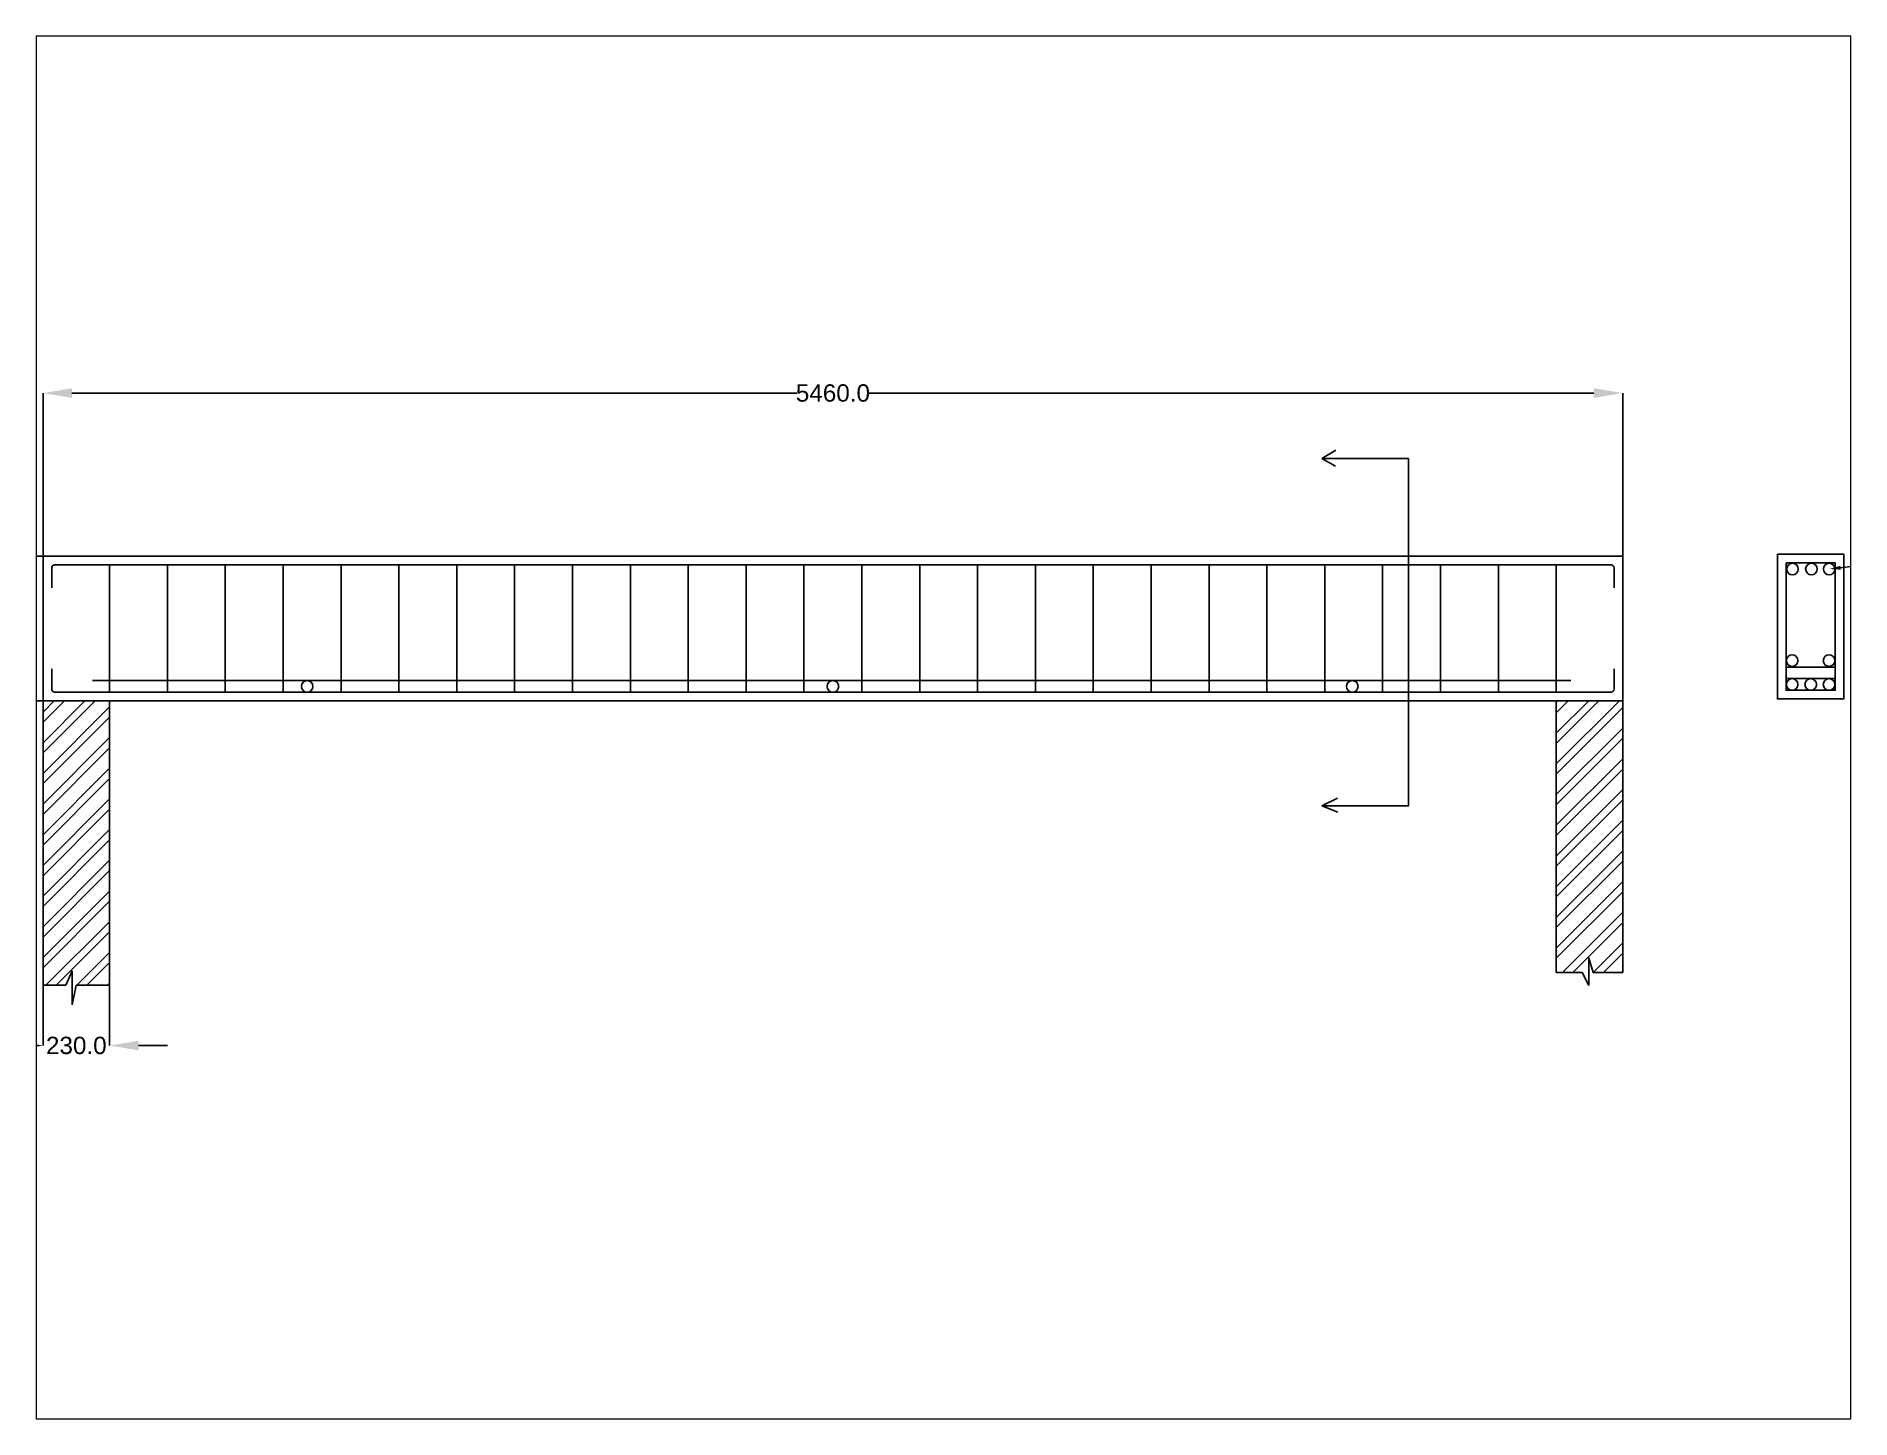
# Paper-space layout 'Layout1' of a CAD drawing. Header units: millimetres. Extents: x 1.05 to 9.45, y 0.8 to 7.2.
# The model-space entities are those that its viewports show. They can reach past a viewport. Long polylines and large blocks are cut down to what shows.
import ezdxf
from ezdxf import colors
from ezdxf.entities.mleader import LeaderData, LeaderLine
from ezdxf.math import Vec2, Vec3

# ---------------------------------------------------------------- set-up
doc = ezdxf.new("R2010")
doc.units = ezdxf.units.MM
doc.header["$MEASUREMENT"] = 0
doc.styles.get("Standard").update_dxf_attribs({"font": 'arial.ttf'})
doc.dimstyles.get("Standard").update_dxf_attribs({"dimtxt": 0.18, "dimasz": 0.18, "dimexe": 0.18, "dimexo": 0.0625, "dimgap": 0.09, "dimtad": 0, "dimtih": 1, "dimtoh": 1, "dimdec": 4, "dimzin": 0, "dimdsep": 46, "dimtxsty": 'Standard', "dimcen": 0.09, "dimadec": 0, "dimazin": 0, "dimtfac": 1, "dimtdec": 4, "dimtofl": 0, "dimtmove": 0, "dimatfit": 3, "dimfxl": 1, "dimtolj": 1, "dimtzin": 0, "dimarcsym": 0})

# ---------------------------------------------------------------- blocks, each defined once
blk = doc.blocks.new('*D4')
at = {"color": 0, "lineweight": -2, "transparency": 16777216}
for p, q in [((4449.7, 321.7), (4449.7, 885.4)), ((4549.7, 885.3), (7055.2, 885.3)), ((9809.7, 885.3), (7304.3, 885.3)), ((9909.7, 321.7), (9909.7, 885.4))]:
    blk.add_line(p, q, dxfattribs=at)
at = {"color": 0, "transparency": 16777216}
for points in [[(4549.7, 901.9), (4549.7, 868.6), (4449.7, 885.3)], [(9809.7, 901.9), (9809.7, 868.6), (9909.7, 885.3)]]:
    blk.add_solid(points, dxfattribs=at)
at = {"layer": 'Defpoints', "color": 0, "transparency": 16777216}
for p in [(9909.7, 885.3), (4449.7, 321.7), (9909.7, 321.7)]:
    blk.add_point(p, dxfattribs=at)
at = {"color": 0, "transparency": 16777216, "insert": (7179.7, 885.3), "char_height": 60, "attachment_point": 5}
blk.add_mtext('\\A1;5460.0', dxfattribs=at)
blk = doc.blocks.new('*D5')
at = {"color": 0, "lineweight": -2, "transparency": 16777216}
for p, q in [((4449.7, 321.7), (4198.7, 321.7)), ((4449.7, -178.3), (4198.7, -178.3))]:
    blk.add_line(p, q, dxfattribs=at)
at = {"color": 0, "lineweight": 15, "transparency": 16777216}
for p, q in [((4198.9, 221.7), (4198.9, 102.4)), ((4198.9, -78.3), (4198.9, 40.9))]:
    blk.add_line(p, q, dxfattribs=at)
at = {"color": 0, "transparency": 16777216}
for points in [[(4182.2, 221.7), (4215.5, 221.7), (4198.9, 321.7)], [(4182.2, -78.3), (4215.5, -78.3), (4198.9, -178.3)]]:
    blk.add_solid(points, dxfattribs=at)
at = {"layer": 'Defpoints', "color": 0, "transparency": 16777216}
for p in [(4449.7, 321.7), (4198.9, -178.3), (4449.7, -178.3)]:
    blk.add_point(p, dxfattribs=at)
at = {"color": 0, "transparency": 16777216, "insert": (4198.9, 71.7), "char_height": 60, "attachment_point": 5}
blk.add_mtext('\\A1;500.0', dxfattribs=at)
blk = doc.blocks.new('*D6')
at = {"color": 0, "lineweight": -2, "transparency": 16777216}
for p, q in [((4449.7, -1161.7), (4449.7, -1370)), ((4679.7, -1161.7), (4679.7, -1370)), ((4349.7, -1369.8), (4249.7, -1369.8)), ((4779.7, -1369.8), (4879.7, -1369.8))]:
    blk.add_line(p, q, dxfattribs=at)
at = {"color": 0, "transparency": 16777216}
for points in [[(4349.7, -1353.2), (4349.7, -1386.5), (4449.7, -1369.8)], [(4779.7, -1353.2), (4779.7, -1386.5), (4679.7, -1369.8)]]:
    blk.add_solid(points, dxfattribs=at)
at = {"layer": 'Defpoints', "color": 0, "transparency": 16777216}
for p in [(4449.7, -1161.6), (4679.7, -1161.6), (4679.7, -1369.8)]:
    blk.add_point(p, dxfattribs=at)
at = {"color": 0, "transparency": 16777216, "insert": (4564.7, -1369.8), "char_height": 60, "attachment_point": 5}
blk.add_mtext('\\A1;230.0', dxfattribs=at)

msp = doc.modelspace()

# ---------------------------------------------------------------- hatches: boundary and pattern name
h = msp.add_hatch()
h.set_pattern_fill('ANSI32', color=256, scale=200)
h.paths.add_polyline_path([(4679.74, -178.35), (4449.74, -178.35), (4449.74, -1161.59), (4679.74, -1161.59), (4679.74, -1158.39)])
h.paths.add_polyline_path([(9909.74, -178.35), (9679.74, -178.35), (9679.74, -1116.96), (9909.74, -1116.96)])

# ---------------------------------------------------------------- linework, layer by layer
for p, q in [((8869.24, 658.71), (8918.46, 688.29)), ((8869.24, 658.71), (8916.77, 632.84)), ((4679.74, 291.65), (4679.74, -148.35)), ((4879.74, 291.65), (4879.74, -148.35)), ((5079.74, 291.65), (5079.74, -148.35)), ((5279.74, 291.65), (5279.74, -148.35)), ((5479.74, 291.65), (5479.74, -148.35)), ((5679.74, 291.65), (5679.74, -148.35)), ((5879.74, 291.65), (5879.74, -148.35)), ((6079.74, 291.65), (6079.74, -148.35)), ((6279.74, 291.65), (6279.74, -148.35)), ((6479.74, 291.65), (6479.74, -148.35)), ((6679.74, 291.65), (6679.74, -148.35)), ((6879.74, 291.65), (6879.74, -148.35)), ((7079.74, 291.65), (7079.74, -148.35)), ((7279.74, 291.65), (7279.74, -148.35)), ((7479.74, 291.65), (7479.74, -148.35)), ((7679.74, 291.65), (7679.74, -148.35)), ((7879.74, 291.65), (7879.74, -148.35)), ((8079.74, 291.65), (8079.74, -148.35)), ((8279.74, 291.65), (8279.74, -148.35)), ((8479.74, 291.65), (8479.74, -148.35)), ((8679.74, 291.65), (8679.74, -148.35)), ((8879.74, 291.65), (8879.74, -148.35)), ((9079.74, 291.65), (9079.74, -148.35)), ((9279.74, 291.65), (9279.74, -148.35)), ((9479.74, 291.65), (9479.74, -148.35)), ((9679.74, 291.65), (9679.74, -148.35)), ((10474.16, -61.76), (10644.16, -61.76)), ((5362.72, -108.35), (4620.35, -108.35)), ((9033.24, -108.35), (5362.72, -108.35)), ((9033.24, -108.35), (9730.22, -108.35)), ((10474.16, -141.76), (10474.16, -101.76)), ((10474.16, -101.76), (10644.16, -101.76)), ((10474.16, -141.76), (10474.16, -111.76)), ((10474.16, -141.76), (10474.16, -121.76)), ((4449.74, -178.35), (4449.74, -1161.59)), ((4449.74, -178.35), (4679.74, -178.35)), ((4679.74, -178.35), (4679.74, -1158.39)), ((9909.74, -178.35), (9679.74, -178.35)), ((9679.74, -178.35), (9679.74, -178.35)), ((9679.74, -178.35), (9679.74, -1116.96)), ((9909.74, -178.35), (9909.74, -1116.96)), ((8869.24, -541.29), (8923.5, -514.83)), ((8869.24, -541.29), (8925.18, -563.56)), ((4528.1, -1161.59), (4549.83, -1112.11)), ((4549.83, -1112.11), (4549.83, -1229.4)), ((9679.74, -1116.96), (9769.54, -1116.96)), ((9679.74, -1116.96), (9769.54, -1116.96)), ((9679.74, -1116.96), (9769.54, -1116.96)), ((9679.74, -1116.96), (9769.54, -1116.96)), ((9679.74, -1116.96), (9769.54, -1116.96)), ((9679.74, -1116.96), (9769.54, -1116.96)), ((9679.74, -1116.96), (9769.54, -1116.96)), ((9792.16, -1162.33), (9769.54, -1116.96)), ((9807.22, -1116.96), (9792.16, -1066.37)), ((9792.16, -1066.37), (9792.16, -1162.33)), ((9795.54, -1116.96), (9795.54, -1116.96)), ((9909.74, -1116.96), (9807.22, -1116.96)), ((9807.22, -1116.96), (9909.74, -1116.96)), ((4449.74, -1161.59), (4528.1, -1161.59)), ((4449.74, -1161.59), (4528.1, -1161.59)), ((4549.83, -1229.4), (4564.74, -1161.59)), ((4564.74, -1161.59), (4679.74, -1161.59)), ((4679.74, -1158.39), (4679.74, -1161.59))]:
    msp.add_line(p, q)
msp.add_lwpolyline([(8869.24, -541.29), (9169.24, -541.29), (9169.24, 658.71), (8869.24, 658.71)])
for points in [[(4449.74, 321.65), (9909.74, 321.65), (9909.74, -178.35), (4449.74, -178.35)], [(10444.16, 328.24), (10674.16, 328.24), (10674.16, -171.76), (10444.16, -171.76)], [(10474.16, 298.24), (10644.16, 298.24), (10644.16, -141.76), (10474.16, -141.76)]]:
    msp.add_lwpolyline(points, close=True)
for points in [[(4479.74, 211.65), (4479.74, 281.65, -0.4142136), (4489.74, 291.65), (9869.74, 291.65, -0.4142136), (9879.74, 281.65), (9879.74, 211.65)], [(9879.74, -68.35), (9879.74, -138.35, -0.4142136), (9869.74, -148.35), (4489.74, -148.35, -0.4142136), (4479.74, -138.35), (4479.74, -68.35)]]:
    msp.add_lwpolyline(points, format="xyb")
for centre in [(10496.2, 277.18), (10561.81, 277.18), (10622.95, 277.18), (10495.24, -39.5), (10622.79, -39.5), (5362.72, -128.35), (7179.74, -128.35), (8974.77, -128.35), (10495.24, -121.76), (10559.16, -121.76), (10622.79, -121.76)]:
    msp.add_circle(centre, 20)

# ---------------------------------------------------------------- dimensions: what is measured, and where the dimension line sits
for base, p1, p2, picture, middle in [((9909.74, 885.26), (4449.74, 321.65), (9909.74, 321.65), '*D4', (7179.74, 885.26)), ((4679.74, -1369.83), (4449.74, -1161.59), (4679.74, -1161.59), '*D6', (4564.74, -1369.83))]:
    dim = msp.add_linear_dim(base=base, p1=p1, p2=p2, dimstyle='Standard', override={"dimtxt": 60, "dimasz": 100, "dimdec": 1})
    dim.commit()
    dim.dimension.update_dxf_attribs({"geometry": picture, "text_midpoint": middle})
dim = msp.add_linear_dim(base=(4198.86, -178.35), p1=(4449.74, 321.65), p2=(4449.74, -178.35), angle=90, dimstyle='Standard', override={"dimtxt": 60, "dimasz": 100, "dimdec": 1, "dimlwd": 15})
dim.commit()
dim.dimension.update_dxf_attribs({"geometry": '*D5', "text_midpoint": (4198.86, 71.65)})

# ---------------------------------------------------------------- leaders
ml = msp.add_multileader_mtext('Standard')
ml.set_content('compression reinforcement 20mm', color=256)
ml.set_leader_properties()
ml.build(insert=Vec2(0, 0))
ml.multileader.update_dxf_attribs({"dogleg_length": 0.36, "arrow_head_size": 40})
ctx = ml.context
ctx.base_point, ctx.char_height, ctx.arrow_head_size, ctx.landing_gap_size, ctx.plane_origin = Vec3(10982.47, 317.06), 45, 40, 0.09, Vec3(10622.95, 277.18)
notes = []
notes.append((ctx, [(0, (1, 1, 0), (10982.11, 317.06), (1, 0), 0.36, [(0, [(10622.95, 277.18)], 0, [])])]))
ctx.mtext.insert, ctx.mtext.flow_direction = Vec3(10982.56, 345.8), 5
for ctx, leaders in notes:
    for number, flags, end, landing, length, lines in leaders:
        leader = LeaderData()
        leader.index, (leader.has_last_leader_line, leader.has_dogleg_vector, leader.attachment_direction) = number, flags
        leader.last_leader_point, leader.dogleg_vector, leader.dogleg_length = Vec3(end), Vec3(landing), length
        for number, points, colour, breaks in lines:
            line = LeaderLine()
            line.index, line.vertices, line.color, line.breaks = number, Vec3.list(points), colors.encode_raw_color(colour), breaks
            leader.lines.append(line)
        ctx.leaders.append(leader)

psp = doc.layouts.get("Layout1")

# ---------------------------------------------------------------- viewports
at = {"layer": '0'}
psp.add_viewport(center=(5.25, 4), size=(8.4, 6.4), view_center_point=(7561.9503, -270.5576), view_height=4778.066513, dxfattribs=at)

doc.saveas('drawing.dxf')
